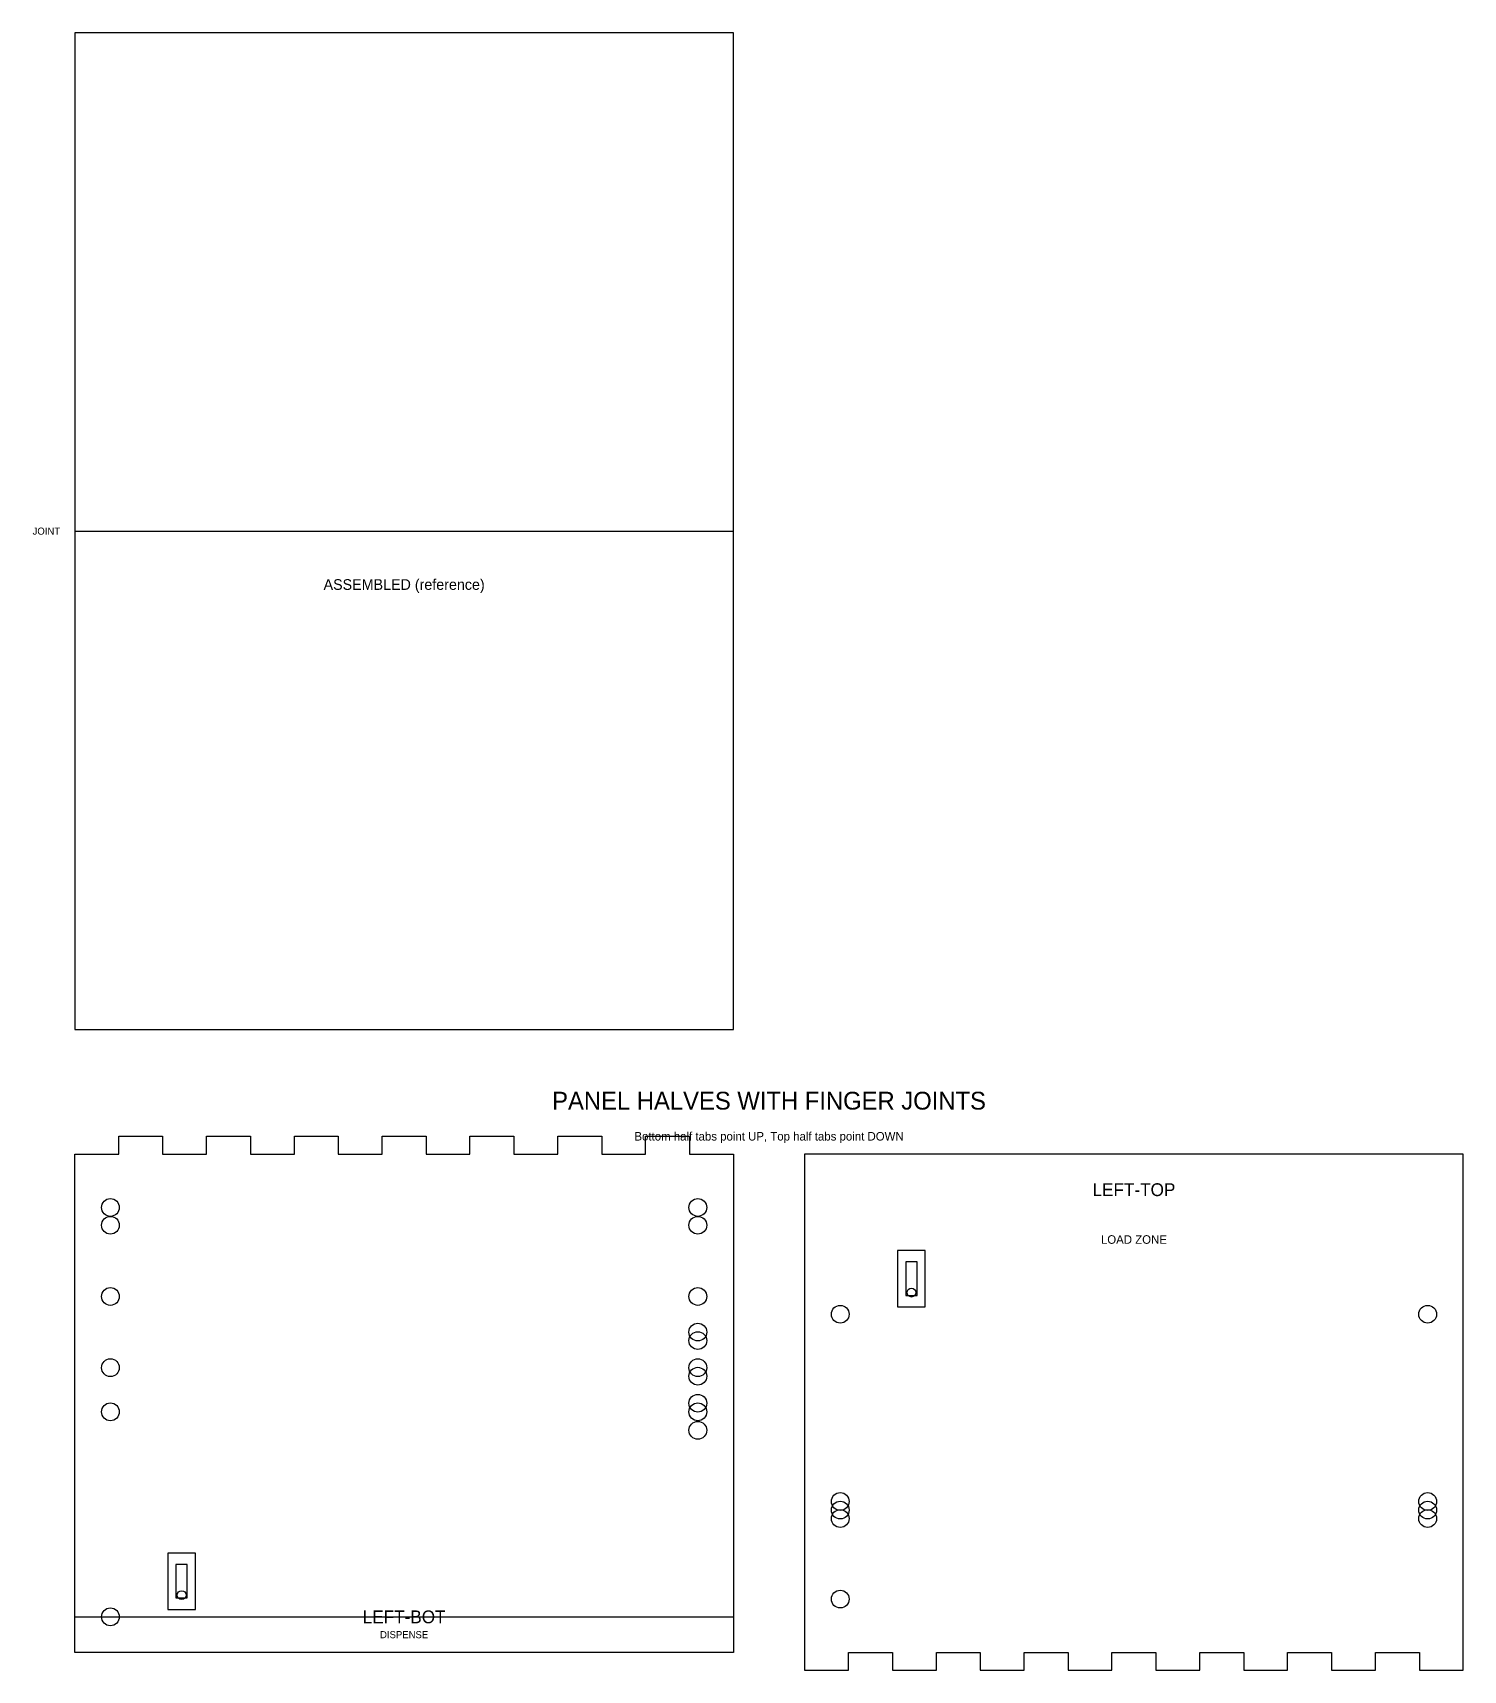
# Model space of a CAD drawing. Header units: millimetres. Extents: x -9 to 502, y 0 to 584.
import ezdxf
from ezdxf.enums import TextEntityAlignment as Align

# ---------------------------------------------------------------- set-up
doc = ezdxf.new("R2010")
doc.units = ezdxf.units.MM
for name, color, linetype in [('CUT', 7, 'Continuous'), ('ENGRAVE', 4, 'Continuous'), ('HOLES', 5, 'Continuous'), ('SENSOR', 1, 'Continuous')]:
    doc.layers.add(name, color=color, linetype=linetype)

msp = doc.modelspace()

# ---------------------------------------------------------------- linework, layer by layer
at = {"layer": 'CUT'}
for points in [[(6.35, 6.35), (6.35, 184.15), (6.35, 184.15), (22.01, 184.15), (22.01, 184.15), (22.01, 190.5), (37.68, 190.5), (37.68, 184.15), (37.68, 184.15), (53.34, 184.15), (53.34, 184.15), (53.34, 190.5), (69, 190.5), (69, 184.15), (69, 184.15), (84.67, 184.15), (84.67, 184.15), (84.67, 190.5), (100.33, 190.5), (100.33, 184.15), (100.33, 184.15), (115.99, 184.15), (115.99, 184.15), (115.99, 190.5), (131.66, 190.5), (131.66, 184.15), (131.66, 184.15), (147.32, 184.15), (147.32, 184.15), (147.32, 190.5), (162.98, 190.5), (162.98, 184.15), (162.98, 184.15), (178.65, 184.15), (178.65, 184.15), (178.65, 190.5), (194.31, 190.5), (194.31, 184.15), (194.31, 184.15), (209.97, 184.15), (209.97, 184.15), (209.97, 190.5), (225.64, 190.5), (225.64, 184.15), (225.64, 184.15), (241.3, 184.15), (241.3, 184.15), (241.3, 6.35), (6.35, 6.35)], [(266.7, 6.35), (266.7, 0), (282.36, 0), (282.36, 6.35), (282.36, 6.35), (298.03, 6.35), (298.03, 6.35), (298.03, 0), (313.69, 0), (313.69, 6.35), (313.69, 6.35), (329.35, 6.35), (329.35, 6.35), (329.35, 0), (345.02, 0), (345.02, 6.35), (345.02, 6.35), (360.68, 6.35), (360.68, 6.35), (360.68, 0), (376.34, 0), (376.34, 6.35), (376.34, 6.35), (392.01, 6.35), (392.01, 6.35), (392.01, 0), (407.67, 0), (407.67, 6.35), (407.67, 6.35), (423.33, 6.35), (423.33, 6.35), (423.33, 0), (439, 0), (439, 6.35), (439, 6.35), (454.66, 6.35), (454.66, 6.35), (454.66, 0), (470.32, 0), (470.32, 6.35), (470.32, 6.35), (485.99, 6.35), (485.99, 6.35), (485.99, 0), (501.65, 0), (501.65, 6.35), (501.65, 6.35), (501.65, 184.15), (266.7, 184.15), (266.7, 6.35)]]:
    msp.add_lwpolyline(points, close=True, dxfattribs=at)
at = {"layer": 'ENGRAVE'}
for p, q in [((6.35, 406.4), (241.3, 406.4)), ((6.35, 19.05), (241.3, 19.05))]:
    msp.add_line(p, q, dxfattribs=at)
msp.add_lwpolyline([(6.35, 228.6), (241.3, 228.6), (241.3, 584.2), (6.35, 584.2), (6.35, 228.6)], dxfattribs=at)
for points in [[(299.85, 129.67), (309.75, 129.67), (309.75, 149.73), (299.85, 149.73)], [(39.5, 21.72), (49.4, 21.72), (49.4, 41.78), (39.5, 41.78)]]:
    msp.add_lwpolyline(points, close=True, dxfattribs=at)
at = {"layer": 'HOLES'}
for centre in [(19.05, 165.1), (228.6, 165.1), (19.05, 158.75), (228.6, 158.75), (19.05, 133.35), (228.6, 133.35), (279.4, 127), (488.95, 127), (228.6, 120.65), (228.6, 117.6), (19.05, 107.95), (228.6, 107.95), (228.6, 104.9), (19.05, 92.2), (228.6, 95.25), (228.6, 92.2), (228.6, 85.6), (279.4, 60.2), (279.4, 57.15), (488.95, 60.2), (488.95, 57.15), (279.4, 54.1), (488.95, 54.1), (279.4, 25.4), (19.05, 19.05)]:
    msp.add_circle(centre, 3.17, dxfattribs=at)
at = {"layer": 'SENSOR'}
for points in [[(302.77, 133.73), (306.83, 133.73), (306.83, 145.67), (302.77, 145.67)], [(42.42, 25.78), (46.48, 25.78), (46.48, 37.72), (42.42, 37.72)]]:
    msp.add_lwpolyline(points, close=True, dxfattribs=at)
for centre in [(304.8, 134.75), (44.45, 26.8)]:
    msp.add_circle(centre, 1.59, dxfattribs=at)

# ---------------------------------------------------------------- texts
at = {"layer": 'ENGRAVE'}
for s, height, p in [('JOINT', 2.54, (-3.81, 406.4)), ('ASSEMBLED (reference)', 3.81, (123.82, 387.35)), ('PANEL HALVES WITH FINGER JOINTS', 6.35, (254, 203.2)), ('Bottom half tabs point UP, Top half tabs point DOWN', 3.048, (254, 190.5)), ('LEFT-TOP', 4.572, (384.17, 171.45)), ('LOAD ZONE', 3.048, (384.17, 153.67)), ('LEFT-BOT', 4.572, (123.82, 19.05)), ('DISPENSE', 2.54, (123.82, 12.7))]:
    msp.add_text(s, height=height, dxfattribs=at).set_placement(p, align=Align.MIDDLE_CENTER)

doc.saveas('drawing.dxf')
